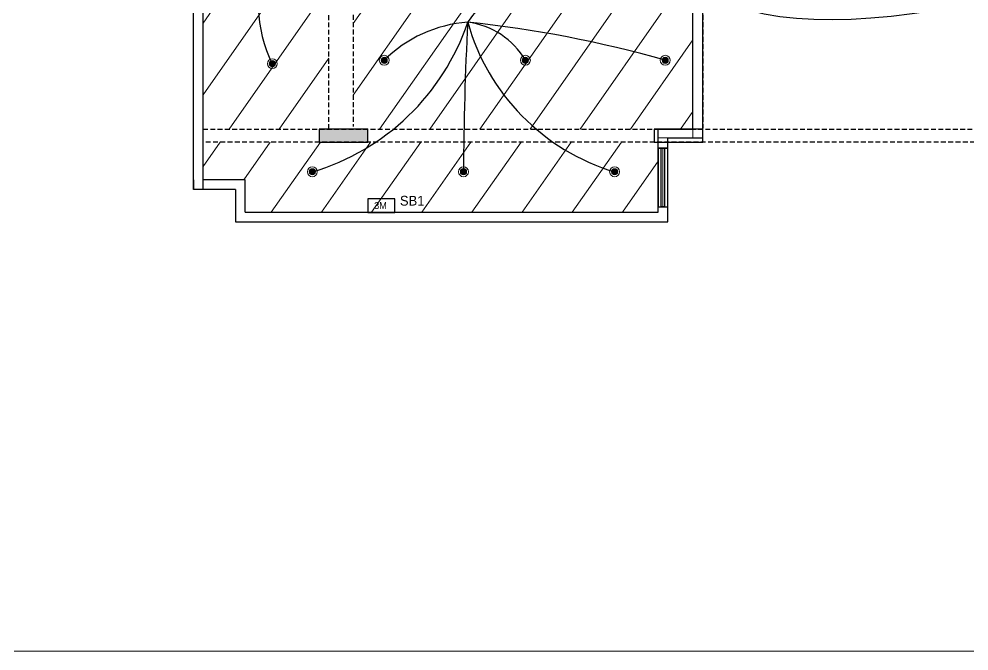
# Model space of a CAD drawing. Header units: millimetres. Extents: x 1464389 to 1998638, y -29162 to 256806.
# Drawn here: x 1757817 to 1772498, y 162190 to 171964 of the extents above; entities that cross this region are included whole.
import ezdxf

# ---------------------------------------------------------------- set-up
doc = ezdxf.new("R2010")
doc.units = ezdxf.units.MM
doc.header["$LTSCALE"] = 15
doc.linetypes.add('DASHED2', pattern=[0.375, 0.25, -0.125])
doc.layers.get('0').update_dxf_attribs({"lineweight": 5})
for name, color, linetype in [('0_1.5sqmm wire', 4, 'Continuous'), ('0_COVE_loop', 30, 'Continuous'), ('A-WNDW', 4, 'Continuous'), ('GFC Walls', 14, 'Continuous'), ('S-col-3', 3, 'Continuous')]:
    doc.layers.add(name, color=color, linetype=linetype)
doc.layers.add('Hatch', color=252, linetype='Continuous', lineweight=15)

# ---------------------------------------------------------------- blocks, each defined once
blk = doc.blocks.new('ff looping lights')
at = {"layer": '0_1.5sqmm wire'}
for centre, radius, start, end in [((970748, -281698), 2115, 157.8775, 206.1214), ((968436, -280826), 3626, 286.5552, 341.3222), ((972025, -284034), 2053, 94.3121, 134.7574), ((1018429, -284484), 46625, 176.9299, 179.7753), ((971718, -283186), 1209, 30.3002, 82.729), ((970007, -299834), 17944, 74.1052, 84.0378), ((975110, -281080), 3364, 195.6359, 253.2271)]:
    blk.add_arc(centre, radius, start, end, dxfattribs=at)
for points in [[(972421, -275477), (973922, -276932), (974741, -279117), (974840, -280344), (983487, -280826)], [(971871, -281987), (972333, -281518), (973283, -281351), (977253, -281418), (983491, -280877)]]:
    blk.add_spline(points, degree=3, dxfattribs=at)
blk = doc.blocks.new('mot cob 12w')
h = blk.add_hatch(color=219)
h.dxf.hatch_style = 1
h.set_gradient(color1=(100, 33, 101), color2=(248, 215, 49), name='HEMISPHERICAL')
h.paths.add_polyline_path([(-161098, 77016, 1), (-161193, 77016, 1)])
for radius in [76.2, 47.8]:
    blk.add_circle((-161145, 77016), radius)
blk = doc.blocks.new('LIGHTS 12W')
for p in [(1121371, 66400), (1123101, 66453), (1125283, 66453), (1127443, 66453), (1121990, 64728), (1124326, 64728), (1126661, 64728)]:
    blk.add_blockref('mot cob 12w', p)

msp = doc.modelspace()

# ---------------------------------------------------------------- hatches: boundary and pattern name
at = {"layer": 'Hatch', "true_color": 0xa953a0}
h = msp.add_hatch(dxfattribs=at)
h.set_pattern_fill('ANSI31', color=215, scale=200, angle=10)
h.set_pattern_definition([(55, (1354599.74, 192024.73), (-520.16155, 364.221), [])])
h.paths.add_polyline_path([(1761949.8, 187591.3), (1761961, 187662.6), (1760661.7, 187871.9), (1760661.7, 185995.3), (1772309.8, 185995.4)])
h.paths.add_polyline_path([(1770078.7, 186339.1), (1770102, 186487.2), (1770102.2, 186487.2), (1770078.9, 186339)], flags=16)
h.paths.add_polyline_path([(1767227.7, 185695.3), (1762982.4, 185695.3), (1762982.4, 184283.5), (1767227.7, 184283.5)])
h.paths.add_polyline_path([(1762382.3, 185695.3), (1760957.4, 185695.3), (1760957.4, 184283.5), (1762382.3, 184283.5)])
h.paths.add_polyline_path([(1767227.7, 183983.5), (1762982.4, 183983.5), (1762982.4, 177123.7), (1767227.7, 177123.7)])
h.paths.add_polyline_path([(1772446.7, 183983.5), (1767827.7, 183983.5), (1767827.7, 172545.3), (1772446.7, 172545.3)])
h.paths.add_polyline_path([(1777031.6, 183983.5), (1773046.7, 183983.5), (1773046.7, 173160.3), (1777031.6, 173160.3)])
h.paths.add_polyline_path([(1777031.6, 185073.6), (1773046.7, 185699.1), (1773046.7, 184283.5), (1777031.6, 184283.5)])
h.paths.add_polyline_path([(1782330.7, 184451.6), (1781572.4, 184568.5), (1781572.4, 184568.4), (1779862.8, 184831.8), (1777631.6, 185133.9), (1777631.6, 184283.5), (1782330.7, 184283.5)])
h.paths.add_polyline_path([(1782270.7, 182421.4), (1782190.7, 182421.4), (1782190.7, 182769.5), (1777631.6, 182769.5), (1777631.6, 178906.3), (1782190.7, 178906.3), (1782190.7, 179147.3), (1782270.7, 179147.3)])
h.paths.add_polyline_path([(1783985.7, 182996.4), (1782535.7, 182996.4), (1782535.7, 178906.3), (1783985.7, 178906.3)])
h.paths.add_polyline_path([(1783985.7, 178606.3), (1782535.7, 178606.3), (1782535.7, 172560.3), (1783985.7, 172560.3)])
h.paths.add_polyline_path([(1782270.7, 178347.3), (1782190.7, 178347.3), (1782190.7, 178606.3), (1777901.7, 178606.3), (1777901.7, 172560.3), (1782270.7, 172560.3)])
h.paths.add_polyline_path([(1782270.7, 172210.3), (1777676.7, 172210.3), (1777676.7, 170259.9), (1782270.7, 170259.9)])
h.paths.add_polyline_path([(1783985.7, 172210.3), (1782535.7, 172210.3), (1782535.7, 170259.9), (1783985.7, 170259.9)])
h.paths.add_polyline_path([(1767227.7, 176523.7), (1762982.4, 176523.7), (1762982.4, 172550.1), (1767227.7, 172550.1)])
h.paths.add_polyline_path([(1762607.4, 172250), (1760661.7, 172250), (1760661.7, 170259.9), (1762607.4, 170259.9)])
h.paths.add_polyline_path([(1768232.7, 172195.3), (1767752.7, 172195.3), (1767277.7, 172195.3), (1767277.7, 172250.1), (1762982.4, 172250.1), (1762982.4, 170259.9), (1768232.7, 170259.9)])
h.paths.add_polyline_path([(1767692.7, 169963.5), (1767692.7, 170018.5), (1767692.7, 170059.9), (1763207.4, 170059.9), (1763207.4, 170059.8), (1762457.4, 170059.8), (1760661.7, 170059.9), (1760661.7, 169474.5), (1761311.7, 169474.5), (1761311.7, 168974.5), (1767692.7, 168974.5), (1767692.7, 169059.5)])
h.paths.add_polyline_path([(1775355.7, 173160.3), (1773046.7, 173160.3), (1773046.7, 172545.3), (1775355.7, 172545.3)])
h.paths.add_polyline_path([(1778850.5, 170142.9), (1779121.1, 170142.9), (1779121.1, 170297.5), (1778850.5, 170297.5)])
h.paths.add_polyline_path([(1781258.3, 170144.1), (1781470.6, 170144.1), (1781470.6, 170298.7), (1781258.3, 170298.7)])
h.paths.add_polyline_path([(1767718.4, 169061.9), (1767718.4, 169215.9), (1767563.9, 169215.9), (1767563.9, 169061.9)])
at = {"layer": 'S-col-3', "lineweight": -3, "ltscale": 0.15}
h = msp.add_hatch(color=1, dxfattribs=at)
h.dxf.hatch_style = 1
h.paths.add_polyline_path([(1762454.3, 170259.8), (1762454.3, 170059.8), (1763204.3, 170059.8), (1763204.3, 170259.8)])

# ---------------------------------------------------------------- linework, layer by layer
msp.add_line((1687036, 162189.9), (1833222.5, 162189.9))
msp.add_lwpolyline([(1767692.7, 170123.5), (1768232.7, 170123.5), (1768232.7, 170259.9), (1767692.7, 170259.9)], close=True)
at = {"layer": '0_1.5sqmm wire'}
msp.add_lwpolyline([(1763627.4, 169183.1), (1763207.4, 169183.1), (1763207.4, 168973.1), (1763627.4, 168973.1)], close=True, dxfattribs=at)
at = {"layer": 'A-WNDW', "ltscale": 0.5}
msp.add_lwpolyline([(1767742.7, 169059.5), (1767742.7, 169963.5), (1767792.7, 169963.5), (1767792.7, 169059.5)], close=True, dxfattribs=at)
at = {"layer": 'A-WNDW', "ltscale": 0.5, "const_width": 14.1}
msp.add_lwpolyline([(1767767.7, 169059.5), (1767767.7, 169963.5)], dxfattribs=at)
at = {"layer": 'GFC Walls'}
for p, q in [((1760661.7, 169474.5), (1760661.7, 187871.9)), ((1768232.7, 170273.5), (1768232.7, 172195.3)), ((1768382.7, 170123.5), (1768382.7, 172206.5)), ((1760661.7, 170079.5), (1760661.7, 171214.5)), ((1767692.7, 170018.5), (1767692.7, 170259.9)), ((1767692.7, 170259.9), (1768232.7, 170259.9)), ((1760661.7, 169474.5), (1760661.7, 170079.5)), ((1767692.7, 169963.5), (1767692.7, 170018.5)), ((1767842.7, 168824.5), (1767842.7, 170123.5)), ((1767842.7, 170123.5), (1768232.7, 170123.5)), ((1768232.7, 170123.5), (1768382.7, 170123.5)), ((1767692.7, 169059.5), (1767692.7, 169963.5)), ((1767692.7, 169963.5), (1767842.7, 169963.5)), ((1760511.7, 169474.5), (1760511.7, 169324.5)), ((1761311.7, 169474.5), (1760661.7, 169474.5)), ((1761311.7, 169474.5), (1761161.7, 169474.5)), ((1761311.7, 168974.5), (1761311.7, 169474.5)), ((1761161.7, 169324.5), (1760511.7, 169324.5)), ((1761161.7, 169324.5), (1761161.7, 168974.5)), ((1767692.7, 168974.5), (1767692.7, 169059.5)), ((1767692.7, 169059.5), (1767842.7, 169059.5)), ((1761161.7, 168974.5), (1761161.7, 168824.5)), ((1761311.7, 168974.5), (1767692.7, 168974.5)), ((1761161.7, 168824.5), (1767692.7, 168824.5)), ((1767692.7, 168824.5), (1767842.7, 168824.5))]:
    msp.add_line(p, q, dxfattribs=at)
at = {"layer": 'GFC Walls', "color": 252, "linetype": 'DASHED2', "ltscale": 20, "true_color": 0x939598}
msp.add_line((1762607.4, 170259.9), (1762607.4, 172250.3), dxfattribs=at)
at = {"layer": 'GFC Walls'}
for points in [[(1760511.7, 169324.5), (1760511.7, 187964.6), (1782480.7, 184580.3)], [(1760661.7, 169324.5), (1760661.7, 187789.7)]]:
    msp.add_lwpolyline(points, dxfattribs=at)
at = {"layer": 'GFC Walls', "color": 252, "linetype": 'DASHED2', "ltscale": 20, "true_color": 0x939598}
for points in [[(1762982.4, 172250.3), (1762982.4, 170300.3)], [(1767752.7, 172250.2), (1768382.7, 172250.3), (1768382.7, 170273.5)], [(1760661.7, 170259.9), (1784177.7, 170259.9)], [(1784177.7, 170059.9), (1760661.7, 170059.9)]]:
    msp.add_lwpolyline(points, dxfattribs=at)
at = {"layer": 'GFC Walls'}
msp.add_lwpolyline([(1767692.7, 169059.5), (1767842.7, 169059.5), (1767842.7, 169963.5), (1767692.7, 169963.5)], close=True, dxfattribs=at)
at = {"layer": 'S-col-3', "color": 1, "lineweight": -3, "ltscale": 0.15}
for points in [[(1763207.4, 170059.8), (1763207.4, 170259.8), (1762457.4, 170259.8), (1762457.4, 170059.8)], [(1768382.7, 170059.9), (1768382.7, 170259.9), (1767631.6, 170259.9), (1767631.6, 170059.9)]]:
    msp.add_lwpolyline(points, close=True, dxfattribs=at)

# ---------------------------------------------------------------- block references
at = {"color": 2}
msp.add_blockref('LIGHTS 12W', (801505, 27856.4), dxfattribs=at)
at = {"layer": '0_COVE_loop'}
msp.add_blockref('ff looping lights', (792881, 453901.1), dxfattribs=at)

# ---------------------------------------------------------------- texts
at = {"layer": '0_1.5sqmm wire'}
for s, height, p in [('3M', 105, (1763305.5, 169026)), ('SB1', 150, (1763703.6, 169078.4))]:
    msp.add_text(s, height=height, dxfattribs=at).set_placement(p)

doc.saveas('drawing.dxf')
